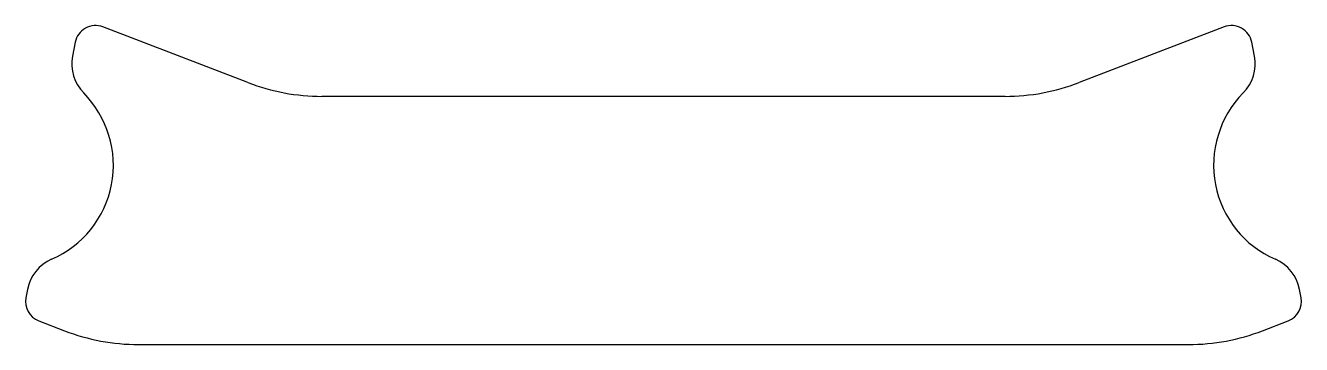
# Model space of a CAD drawing. Extents: x 908.3 to 939.1, y 2110.9 to 2118.6.
import ezdxf

# ---------------------------------------------------------------- set-up
doc = ezdxf.new("R2010")
doc.units = 0
doc.layers.add('AM_0', color=7, linetype='CONTINUOUS')

msp = doc.modelspace()

# ---------------------------------------------------------------- linework, layer by layer
at = {"layer": 'AM_0'}
for p, q in [((913.667, 2117.189), (910.159, 2118.535)), ((937.278, 2118.535), (933.77, 2117.189)), ((909.489, 2118.163), (909.424, 2117.83)), ((938.012, 2117.83), (937.948, 2118.163)), ((923.718, 2116.856), (915.459, 2116.856)), ((931.978, 2116.856), (923.718, 2116.856)), ((908.336, 2112.188), (908.298, 2111.988)), ((939.139, 2111.988), (939.1, 2112.188)), ((908.609, 2111.427), (909.23, 2111.189)), ((938.207, 2111.189), (938.827, 2111.427)), ((911.022, 2110.856), (923.718, 2110.856)), ((923.718, 2110.856), (936.415, 2110.856))]:
    msp.add_line(p, q, dxfattribs=at)
for centre, radius, start, end in [((909.98, 2118.068), 0.5, 69, 169.0823), ((937.457, 2118.068), 0.5, 10.9177, 111), ((910.406, 2117.641), 1, 169.0823, 224.702), ((937.03, 2117.641), 1, 315.298, 10.9177), ((915.459, 2121.856), 5, 249, 270), ((931.978, 2121.856), 5, 270, 291), ((907.932, 2115.192), 2.481, 293.4626, 44.702), ((939.504, 2115.192), 2.481, 135.298, 246.5374), ((909.318, 2111.999), 1, 113.4626, 169.0823), ((938.118, 2111.999), 1, 10.9177, 66.5374), ((908.789, 2111.893), 0.5, 169.0823, 249), ((938.648, 2111.893), 0.5, 291, 10.9177), ((911.022, 2115.856), 5, 249, 270), ((936.415, 2115.856), 5, 270, 291)]:
    msp.add_arc(centre, radius, start, end, dxfattribs=at)

doc.saveas('drawing.dxf')
